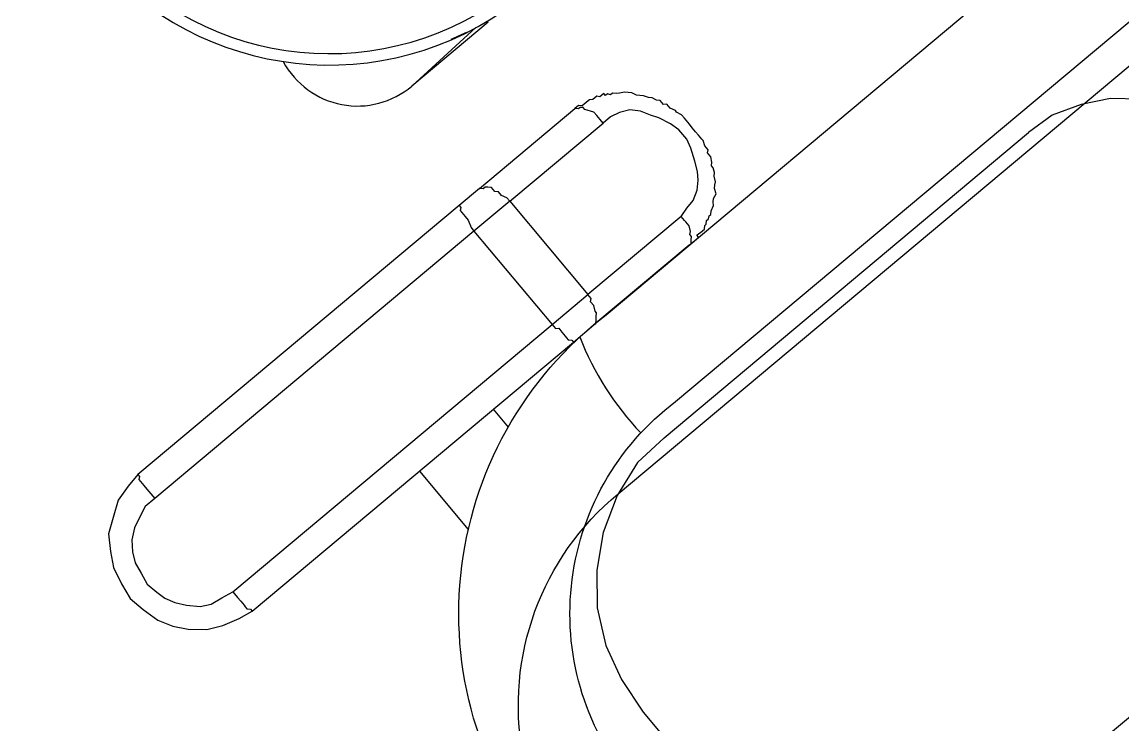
# Model space of a CAD drawing. Extents: x 741 to 1339, y 725 to 848.
# Drawn here: x 1102.3015 to 1102.6976, y 787.2184 to 787.4715 of the extents above; entities that cross this region are included whole.
import ezdxf

# ---------------------------------------------------------------- set-up
doc = ezdxf.new("R2010")
doc.units = 0
doc.header["$MEASUREMENT"] = 0
doc.linetypes.add('CONTINU', pattern=[0])
for name, color, linetype in [('Lay Out', 31, 'CONTINUOUS'), ('PAREDES', 7, 'CONTINUOUS'), ('PENA-008', 8, 'CONTINUOUS')]:
    doc.layers.add(name, color=color, linetype=linetype)

# ---------------------------------------------------------------- blocks, each defined once
blk = doc.blocks.new('A$C12870BC7')
at = {"layer": 'Lay Out', "linetype": 'CONTINU', "ltscale": 0.6}
for p, q in [((0.56014, 1.33454), (0.56014, 2.09374)), ((0.22014, 1.49803), (0.22014, 1.4622)), ((0.21793, 1.48971), (0.21742, 1.48771)), ((0.21874, 1.49346), (0.22014, 1.4622)), ((0.21688, 1.48572), (0.2163, 1.48374)), ((0.21742, 1.48771), (0.21688, 1.48572)), ((0.32818, 1.44343), (0.32877, 1.44343)), ((0.32818, 1.41001), (0.33656, 1.41003)), ((0.32818, 1.37531), (0.35564, 1.37531))]:
    blk.add_line(p, q, dxfattribs=at)
for points in [[(0.69676, 1.32166, -0.234658), (0.43039, 1.33836, -0.272496), (0.38039, 1.42496), (0.38039, 1.69816, 0.181632), (0.35547, 1.76422), (0.32052, 1.80393, -0.228787), (0.29691, 1.9008), (0.3317, 2.11393, -0.293385), (0.4511, 2.21394, -0.140345), (0.70967, 2.21394, -0.293384), (0.82908, 2.11393), (0.86387, 1.9008, -0.228787), (0.84025, 1.80393), (0.8326, 1.79523)], [(0.56014, 1.36168), (0.46563, 1.36168, -0.435023), (0.36818, 1.46211), (0.36818, 1.82104)], [(0.69478, 1.32168), (0.466, 1.32168, -0.431666), (0.32818, 1.46303), (0.32818, 1.80784)]]:
    blk.add_lwpolyline(points, format="xyb", dxfattribs=at)
for points in [[(0.43149, 1.67708), (0.42029, 1.67522), (0.40957, 1.67265), (0.4, 1.66729), (0.39208, 1.66029), (0.38508, 1.65236), (0.37995, 1.6428), (0.37622, 1.63231), (0.37552, 1.62181)], [(0.37552, 1.45064), (0.37552, 1.62181)], [(0.29646, 1.53005), (0.29483, 1.53005), (0.29296, 1.53005), (0.29203, 1.53005), (0.2904, 1.53005), (0.28853, 1.52935), (0.28783, 1.52935), (0.28597, 1.52842), (0.2841, 1.52842), (0.2834, 1.52748), (0.28154, 1.52748), (0.2806, 1.52655), (0.27897, 1.52585), (0.27804, 1.52492), (0.27641, 1.52399), (0.27547, 1.52305), (0.27454, 1.52212), (0.27291, 1.52142), (0.27197, 1.52049), (0.27104, 1.51955), (0.27011, 1.51792), (0.26941, 1.51699), (0.26848, 1.51606), (0.26848, 1.51512), (0.26754, 1.51442), (0.26754, 1.51349), (0.26661, 1.51349), (0.26661, 1.51256), (0.26661, 1.51163), (0.26568, 1.51093), (0.26568, 1.50999), (0.26568, 1.50906), (0.26498, 1.50813), (0.26498, 1.50743), (0.26498, 1.50649), (0.26498, 1.50556), (0.26498, 1.50463), (0.26405, 1.5037), (0.26405, 1.50206)], [(0.32818, 1.50206), (0.32818, 1.5037), (0.32818, 1.50463), (0.32818, 1.50556), (0.32818, 1.50649), (0.32724, 1.50649), (0.32724, 1.50743), (0.32724, 1.50813), (0.32724, 1.50906), (0.32724, 1.50999), (0.32631, 1.51093), (0.32631, 1.51163), (0.32538, 1.51256), (0.32538, 1.51349), (0.32468, 1.51442), (0.32468, 1.51512), (0.32375, 1.51606), (0.32281, 1.51792), (0.32188, 1.51862), (0.32095, 1.51955), (0.32025, 1.52142), (0.31838, 1.52212), (0.31745, 1.52305), (0.31675, 1.52399), (0.31488, 1.52492), (0.31395, 1.52585), (0.31232, 1.52655), (0.31139, 1.52655), (0.31045, 1.52748), (0.30882, 1.52842), (0.30696, 1.52842), (0.30626, 1.52935), (0.30439, 1.52935), (0.30252, 1.53005), (0.30182, 1.53005), (0.29996, 1.53005), (0.29833, 1.53005), (0.29646, 1.53005)], [(0.31838, 1.50649), (0.31745, 1.50999), (0.31675, 1.51349), (0.31488, 1.51699), (0.31232, 1.51955), (0.30975, 1.52142), (0.30626, 1.52305), (0.30182, 1.52492), (0.29833, 1.52585), (0.2939, 1.52585), (0.2904, 1.52492), (0.28597, 1.52305), (0.2834, 1.52142), (0.2799, 1.51955), (0.27711, 1.51699), (0.27547, 1.51349), (0.27454, 1.50999), (0.27454, 1.50649)], [(0.27454, 1.50649), (0.27291, 1.50649), (0.27104, 1.50649), (0.26941, 1.50649), (0.26661, 1.50463), (0.26568, 1.50463), (0.26498, 1.5037), (0.26498, 1.503), (0.26405, 1.50206)], [(0.27454, 1.46265), (0.27454, 1.50649)], [(0.32818, 1.50206), (0.32818, 1.503), (0.32724, 1.5037), (0.32631, 1.50463), (0.32538, 1.50463), (0.32468, 1.50556), (0.32281, 1.50649), (0.32095, 1.50649), (0.32025, 1.50649), (0.31838, 1.50649)], [(0.31838, 1.50649), (0.31838, 1.46265)], [(0.26405, 1.45729), (0.26405, 1.50206)], [(0.32818, 1.50206), (0.32818, 1.45729)], [(0.27454, 1.46265), (0.27291, 1.46265), (0.27104, 1.46172), (0.26941, 1.46172), (0.26848, 1.46079), (0.26661, 1.46079), (0.26568, 1.45985), (0.26498, 1.45915), (0.26498, 1.45822), (0.26405, 1.45729)], [(0.27454, 1.46265), (0.31838, 1.46265)], [(0.27454, 1.46265), (0.27454, 1.44586)], [(0.32818, 1.45729), (0.32818, 1.45822), (0.32724, 1.45915), (0.32631, 1.45985), (0.32538, 1.46079), (0.32468, 1.46079), (0.32281, 1.46172), (0.32095, 1.46172), (0.32025, 1.46265), (0.31838, 1.46265)], [(0.31838, 1.44586), (0.31838, 1.46265)], [(0.26405, 1.45729), (0.26405, 1.44773)], [(0.32818, 1.44773), (0.32818, 1.45729)], [(0.37552, 1.45064), (0.37622, 1.43758), (0.38065, 1.42429), (0.38764, 1.41193), (0.39651, 1.40143), (0.407, 1.39281), (0.41936, 1.38651), (0.43242, 1.38301), (0.44641, 1.38138)], [(0.26405, 1.44773), (0.26405, 1.29684)], [(0.26405, 1.44773), (0.26498, 1.44773), (0.26568, 1.44679), (0.26754, 1.44679), (0.26848, 1.44679), (0.27011, 1.44679), (0.27291, 1.44586), (0.27454, 1.44586)], [(0.31838, 1.44586), (0.32025, 1.44586), (0.32095, 1.44679), (0.32281, 1.44679), (0.32468, 1.44679), (0.32538, 1.44679), (0.32631, 1.44679), (0.32724, 1.44773), (0.32818, 1.44773)], [(0.32818, 1.29684), (0.32818, 1.44773)], [(0.27454, 1.44586), (0.27454, 1.29591)], [(0.27454, 1.44586), (0.31838, 1.44586)], [(0.31838, 1.29591), (0.31838, 1.44586)], [(0.44641, 1.38138), (0.56014, 1.38138)], [(0.26405, 1.29684), (0.26498, 1.29148), (0.26661, 1.28542), (0.27011, 1.28005), (0.27361, 1.27492), (0.27897, 1.27142), (0.2841, 1.26863), (0.2904, 1.26699), (0.29646, 1.26606)], [(0.26405, 1.29684), (0.26498, 1.29684), (0.26568, 1.29591), (0.26754, 1.29591), (0.26848, 1.29591), (0.27011, 1.29591), (0.27454, 1.29591)], [(0.27454, 1.29591), (0.27454, 1.29148), (0.27641, 1.28705), (0.27804, 1.28355), (0.2806, 1.28005), (0.2841, 1.27749), (0.28783, 1.27562), (0.29203, 1.27492), (0.29646, 1.27399), (0.30089, 1.27492), (0.30439, 1.27562), (0.30789, 1.27749), (0.31139, 1.28005), (0.31488, 1.28355), (0.31675, 1.28705), (0.31745, 1.29148), (0.31838, 1.29591)], [(0.29646, 1.26606), (0.30252, 1.26699), (0.30882, 1.26863), (0.31395, 1.27142), (0.31838, 1.27492), (0.32281, 1.28005), (0.32538, 1.28542), (0.32724, 1.29148), (0.32818, 1.29684)], [(0.31838, 1.29591), (0.32095, 1.29591), (0.32281, 1.29591), (0.32468, 1.29591), (0.32538, 1.29591), (0.32631, 1.29591), (0.32724, 1.29684), (0.32818, 1.29684)]]:
    blk.add_lwpolyline(points, dxfattribs=at)
for centre, radius, start, end in [((0.1104, 1.51527), 0.11063, 94.8035, 85.1959), ((0.1104, 1.51527), 0.10651, 92.4709, 87.5206), ((0.36213, 1.55129), 0.10622, 251.3561, 273.6059)]:
    blk.add_arc(centre, radius, start, end, dxfattribs=at)
blk.add_ellipse((0.18877, 1.46314), major_axis=(0.02251, -0.02251), ratio=0.970345, start_param=5.318403, end_param=7.05353, dxfattribs=at)
blk = doc.blocks.new('Layout')
at = {"layer": 'PENA-008', "color": 7, "ltscale": 0.2, "rotation": 309.9340696695724}
blk.add_blockref('A$C12870BC7', (1155.44208, 501.92204), dxfattribs=at)

msp = doc.modelspace()

# ---------------------------------------------------------------- block references
at = {"layer": 'PAREDES', "color": 7, "lineweight": 0}
msp.add_blockref('Layout', (-54.26272, 284.75654), dxfattribs=at)

doc.saveas('drawing.dxf')
